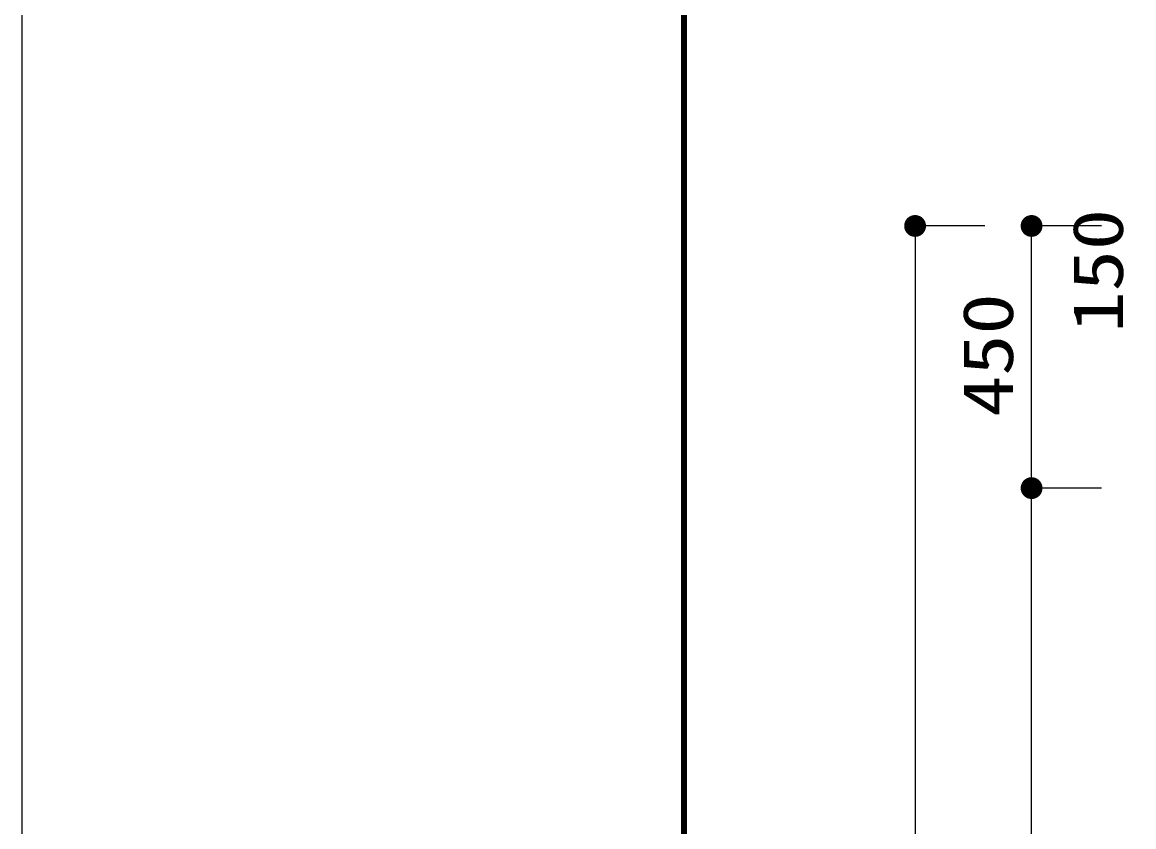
# Model space of a CAD drawing. Units: millimetres, scale not verified. Extents: x -24131 to 8910, y -6308 to 6308.
# Drawn here: x -8910 to -7002, y 994 to 2375 of the extents above; entities that cross this region are included whole.
import ezdxf
from ezdxf.enums import TextEntityAlignment as Align

# ---------------------------------------------------------------- set-up
doc = ezdxf.new("R2010")
doc.units = ezdxf.units.MM
doc.header["$LTSCALE"] = 30
for name, color, linetype, lineweight in [('1-5_00クル-フ-6寸法', 132, 'Continuous', 25), ('1-9_図面枠', 7, 'Continuous', 25), ('1-A_Axis_waku', 7, 'Continuous', 25)]:
    doc.layers.add(name, color=color, linetype=linetype, lineweight=lineweight)
doc.styles.add('ＭＳ ゴシック', font='')
doc.styles.get('ＭＳ ゴシック').set_extended_font_data('MS Gothic')

msp = doc.modelspace()

# ---------------------------------------------------------------- linework, layer by layer
at = {"layer": '1-5_00クル-フ-6寸法', "color": 4}
for p, q in [((-7257.14, 2025.61), (-7377.14, 2025.61)), ((-7377.14, 2025.61), (-7377.14, -374.39)), ((-7057.14, 2025.61), (-7177.14, 2025.61)), ((-7177.14, 1575.61), (-7177.14, 2025.61)), ((-7057.14, 1575.61), (-7177.14, 1575.61)), ((-7177.14, 75.61), (-7177.14, 1575.61)), ((-7057.14, 1575.61), (-7177.14, 1575.61))]:
    msp.add_line(p, q, dxfattribs=at)
at = {"layer": '1-5_00クル-フ-6寸法'}
for points in [[(-7377.14, 2025.61), (-7388.16, 2040.78), (-7386.17, 2042.04)], [(-7377.14, 2025.61), (-7386.17, 2042.04), (-7384.04, 2043.04)], [(-7377.14, 2025.61), (-7384.04, 2043.04), (-7381.8, 2043.77)], [(-7377.14, 2025.61), (-7381.8, 2043.77), (-7379.49, 2044.21)], [(-7377.14, 2025.61), (-7379.49, 2044.21), (-7377.14, 2044.36)], [(-7377.14, 2025.61), (-7377.14, 2044.36), (-7374.79, 2044.21)], [(-7377.14, 2025.61), (-7374.79, 2044.21), (-7372.48, 2043.77)], [(-7377.14, 2025.61), (-7372.48, 2043.77), (-7370.24, 2043.04)], [(-7377.14, 2025.61), (-7370.24, 2043.04), (-7368.11, 2042.04)], [(-7377.14, 2025.61), (-7368.11, 2042.04), (-7366.12, 2040.78)], [(-7177.14, 2025.61), (-7188.16, 2040.78), (-7186.17, 2042.04)], [(-7177.14, 2025.61), (-7186.17, 2042.04), (-7184.04, 2043.04)], [(-7177.14, 2025.61), (-7184.04, 2043.04), (-7181.8, 2043.77)], [(-7177.14, 2025.61), (-7181.8, 2043.77), (-7179.49, 2044.21)], [(-7177.14, 2025.61), (-7179.49, 2044.21), (-7177.14, 2044.36)], [(-7177.14, 2025.61), (-7177.14, 2044.36), (-7174.79, 2044.21)], [(-7177.14, 2025.61), (-7174.79, 2044.21), (-7172.48, 2043.77)], [(-7177.14, 2025.61), (-7172.48, 2043.77), (-7170.24, 2043.04)], [(-7177.14, 2025.61), (-7170.24, 2043.04), (-7168.11, 2042.04)], [(-7177.14, 2025.61), (-7168.11, 2042.04), (-7166.12, 2040.78)], [(-7377.14, 2025.61), (-7395.85, 2026.79), (-7395.56, 2029.12)], [(-7377.14, 2025.61), (-7395.85, 2024.43), (-7395.85, 2026.79)], [(-7377.14, 2025.61), (-7395.56, 2022.1), (-7395.85, 2024.43)], [(-7377.14, 2025.61), (-7395.56, 2029.12), (-7394.97, 2031.4)], [(-7377.14, 2025.61), (-7394.97, 2019.82), (-7395.56, 2022.1)], [(-7377.14, 2025.61), (-7394.97, 2031.4), (-7394.11, 2033.59)], [(-7377.14, 2025.61), (-7394.11, 2017.63), (-7394.97, 2019.82)], [(-7377.14, 2025.61), (-7394.11, 2033.59), (-7392.97, 2035.66)], [(-7377.14, 2025.61), (-7392.97, 2015.56), (-7394.11, 2017.63)], [(-7377.14, 2025.61), (-7392.97, 2035.66), (-7391.59, 2037.56)], [(-7377.14, 2025.61), (-7391.59, 2013.66), (-7392.97, 2015.56)], [(-7377.14, 2025.61), (-7391.59, 2037.56), (-7389.98, 2039.28)], [(-7377.14, 2025.61), (-7389.98, 2011.94), (-7391.59, 2013.66)], [(-7377.14, 2025.61), (-7389.98, 2039.28), (-7388.16, 2040.78)], [(-7377.14, 2025.61), (-7388.16, 2010.44), (-7389.98, 2011.94)], [(-7377.14, 2025.61), (-7386.17, 2009.18), (-7388.16, 2010.44)], [(-7377.14, 2025.61), (-7384.04, 2008.18), (-7386.17, 2009.18)], [(-7377.14, 2025.61), (-7381.8, 2007.45), (-7384.04, 2008.18)], [(-7377.14, 2025.61), (-7379.49, 2007.01), (-7381.8, 2007.45)], [(-7377.14, 2025.61), (-7377.14, 2006.86), (-7379.49, 2007.01)], [(-7377.14, 2025.61), (-7366.12, 2040.78), (-7364.31, 2039.28)], [(-7377.14, 2025.61), (-7364.31, 2039.28), (-7362.69, 2037.56)], [(-7377.14, 2025.61), (-7362.69, 2037.56), (-7361.31, 2035.66)], [(-7377.14, 2025.61), (-7361.31, 2035.66), (-7360.18, 2033.59)], [(-7377.14, 2025.61), (-7360.18, 2033.59), (-7359.31, 2031.4)], [(-7377.14, 2025.61), (-7359.31, 2031.4), (-7358.72, 2029.12)], [(-7377.14, 2025.61), (-7358.72, 2029.12), (-7358.43, 2026.79)], [(-7377.14, 2025.61), (-7358.43, 2026.79), (-7358.43, 2024.43)], [(-7377.14, 2025.61), (-7374.79, 2007.01), (-7377.14, 2006.86)], [(-7377.14, 2025.61), (-7372.48, 2007.45), (-7374.79, 2007.01)], [(-7377.14, 2025.61), (-7370.24, 2008.18), (-7372.48, 2007.45)], [(-7377.14, 2025.61), (-7368.11, 2009.18), (-7370.24, 2008.18)], [(-7377.14, 2025.61), (-7366.12, 2010.44), (-7368.11, 2009.18)], [(-7377.14, 2025.61), (-7364.31, 2011.94), (-7366.12, 2010.44)], [(-7377.14, 2025.61), (-7362.69, 2013.66), (-7364.31, 2011.94)], [(-7377.14, 2025.61), (-7361.31, 2015.56), (-7362.69, 2013.66)], [(-7377.14, 2025.61), (-7360.18, 2017.63), (-7361.31, 2015.56)], [(-7377.14, 2025.61), (-7359.31, 2019.82), (-7360.18, 2017.63)], [(-7377.14, 2025.61), (-7358.72, 2022.1), (-7359.31, 2019.82)], [(-7377.14, 2025.61), (-7358.43, 2024.43), (-7358.72, 2022.1)], [(-7177.14, 2025.61), (-7195.85, 2026.79), (-7195.56, 2029.12)], [(-7177.14, 2025.61), (-7195.85, 2024.43), (-7195.85, 2026.79)], [(-7177.14, 2025.61), (-7195.56, 2022.1), (-7195.85, 2024.43)], [(-7177.14, 2025.61), (-7195.56, 2029.12), (-7194.97, 2031.4)], [(-7177.14, 2025.61), (-7194.97, 2019.82), (-7195.56, 2022.1)], [(-7177.14, 2025.61), (-7194.97, 2031.4), (-7194.11, 2033.59)], [(-7177.14, 2025.61), (-7194.11, 2017.63), (-7194.97, 2019.82)], [(-7177.14, 2025.61), (-7194.11, 2033.59), (-7192.97, 2035.66)], [(-7177.14, 2025.61), (-7192.97, 2015.56), (-7194.11, 2017.63)], [(-7177.14, 2025.61), (-7192.97, 2035.66), (-7191.59, 2037.56)], [(-7177.14, 2025.61), (-7191.59, 2013.66), (-7192.97, 2015.56)], [(-7177.14, 2025.61), (-7191.59, 2037.56), (-7189.98, 2039.28)], [(-7177.14, 2025.61), (-7189.98, 2011.94), (-7191.59, 2013.66)], [(-7177.14, 2025.61), (-7189.98, 2039.28), (-7188.16, 2040.78)], [(-7177.14, 2025.61), (-7188.16, 2010.44), (-7189.98, 2011.94)], [(-7177.14, 2025.61), (-7186.17, 2009.18), (-7188.16, 2010.44)], [(-7177.14, 2025.61), (-7184.04, 2008.18), (-7186.17, 2009.18)], [(-7177.14, 2025.61), (-7181.8, 2007.45), (-7184.04, 2008.18)], [(-7177.14, 2025.61), (-7179.49, 2007.01), (-7181.8, 2007.45)], [(-7177.14, 2025.61), (-7177.14, 2006.86), (-7179.49, 2007.01)], [(-7177.14, 2025.61), (-7166.12, 2040.78), (-7164.31, 2039.28)], [(-7177.14, 2025.61), (-7164.31, 2039.28), (-7162.69, 2037.56)], [(-7177.14, 2025.61), (-7162.69, 2037.56), (-7161.31, 2035.66)], [(-7177.14, 2025.61), (-7161.31, 2035.66), (-7160.18, 2033.59)], [(-7177.14, 2025.61), (-7160.18, 2033.59), (-7159.31, 2031.4)], [(-7177.14, 2025.61), (-7159.31, 2031.4), (-7158.72, 2029.12)], [(-7177.14, 2025.61), (-7158.72, 2029.12), (-7158.43, 2026.79)], [(-7177.14, 2025.61), (-7158.43, 2026.79), (-7158.43, 2024.43)], [(-7177.14, 2025.61), (-7174.79, 2007.01), (-7177.14, 2006.86)], [(-7177.14, 2025.61), (-7172.48, 2007.45), (-7174.79, 2007.01)], [(-7177.14, 2025.61), (-7170.24, 2008.18), (-7172.48, 2007.45)], [(-7177.14, 2025.61), (-7168.11, 2009.18), (-7170.24, 2008.18)], [(-7177.14, 2025.61), (-7166.12, 2010.44), (-7168.11, 2009.18)], [(-7177.14, 2025.61), (-7164.31, 2011.94), (-7166.12, 2010.44)], [(-7177.14, 2025.61), (-7162.69, 2013.66), (-7164.31, 2011.94)], [(-7177.14, 2025.61), (-7161.31, 2015.56), (-7162.69, 2013.66)], [(-7177.14, 2025.61), (-7160.18, 2017.63), (-7161.31, 2015.56)], [(-7177.14, 2025.61), (-7159.31, 2019.82), (-7160.18, 2017.63)], [(-7177.14, 2025.61), (-7158.72, 2022.1), (-7159.31, 2019.82)], [(-7177.14, 2025.61), (-7158.43, 2024.43), (-7158.72, 2022.1)], [(-7177.14, 1575.61), (-7194.11, 1583.59), (-7192.97, 1585.65)], [(-7177.14, 1575.61), (-7194.11, 1583.59), (-7192.97, 1585.65)], [(-7177.14, 1575.61), (-7192.97, 1585.65), (-7191.59, 1587.56)], [(-7177.14, 1575.61), (-7192.97, 1585.65), (-7191.59, 1587.56)], [(-7177.14, 1575.61), (-7191.59, 1587.56), (-7189.98, 1589.28)], [(-7177.14, 1575.61), (-7191.59, 1587.56), (-7189.98, 1589.28)], [(-7177.14, 1575.61), (-7189.98, 1589.28), (-7188.16, 1590.78)], [(-7177.14, 1575.61), (-7189.98, 1589.28), (-7188.16, 1590.78)], [(-7177.14, 1575.61), (-7188.16, 1590.78), (-7186.17, 1592.04)], [(-7177.14, 1575.61), (-7188.16, 1590.78), (-7186.17, 1592.04)], [(-7177.14, 1575.61), (-7186.17, 1592.04), (-7184.04, 1593.04)], [(-7177.14, 1575.61), (-7186.17, 1592.04), (-7184.04, 1593.04)], [(-7177.14, 1575.61), (-7184.04, 1593.04), (-7181.8, 1593.77)], [(-7177.14, 1575.61), (-7184.04, 1593.04), (-7181.8, 1593.77)], [(-7177.14, 1575.61), (-7181.8, 1593.77), (-7179.49, 1594.21)], [(-7177.14, 1575.61), (-7181.8, 1593.77), (-7179.49, 1594.21)], [(-7177.14, 1575.61), (-7179.49, 1594.21), (-7177.14, 1594.36)], [(-7177.14, 1575.61), (-7179.49, 1594.21), (-7177.14, 1594.36)], [(-7177.14, 1575.61), (-7177.14, 1594.36), (-7174.79, 1594.21)], [(-7177.14, 1575.61), (-7177.14, 1594.36), (-7174.79, 1594.21)], [(-7177.14, 1575.61), (-7174.79, 1594.21), (-7172.48, 1593.77)], [(-7177.14, 1575.61), (-7174.79, 1594.21), (-7172.48, 1593.77)], [(-7177.14, 1575.61), (-7172.48, 1593.77), (-7170.24, 1593.04)], [(-7177.14, 1575.61), (-7172.48, 1593.77), (-7170.24, 1593.04)], [(-7177.14, 1575.61), (-7170.24, 1593.04), (-7168.11, 1592.04)], [(-7177.14, 1575.61), (-7170.24, 1593.04), (-7168.11, 1592.04)], [(-7177.14, 1575.61), (-7168.11, 1592.04), (-7166.12, 1590.78)], [(-7177.14, 1575.61), (-7168.11, 1592.04), (-7166.12, 1590.78)], [(-7177.14, 1575.61), (-7166.12, 1590.78), (-7164.31, 1589.28)], [(-7177.14, 1575.61), (-7166.12, 1590.78), (-7164.31, 1589.28)], [(-7177.14, 1575.61), (-7164.31, 1589.28), (-7162.69, 1587.56)], [(-7177.14, 1575.61), (-7164.31, 1589.28), (-7162.69, 1587.56)], [(-7177.14, 1575.61), (-7162.69, 1587.56), (-7161.31, 1585.65)], [(-7177.14, 1575.61), (-7162.69, 1587.56), (-7161.31, 1585.65)], [(-7177.14, 1575.61), (-7161.31, 1585.65), (-7160.18, 1583.59)], [(-7177.14, 1575.61), (-7161.31, 1585.65), (-7160.18, 1583.59)], [(-7177.14, 1575.61), (-7195.85, 1576.78), (-7195.56, 1579.12)], [(-7177.14, 1575.61), (-7195.85, 1576.78), (-7195.56, 1579.12)], [(-7177.14, 1575.61), (-7195.85, 1574.43), (-7195.85, 1576.78)], [(-7177.14, 1575.61), (-7195.85, 1574.43), (-7195.85, 1576.78)], [(-7177.14, 1575.61), (-7195.56, 1572.09), (-7195.85, 1574.43)], [(-7177.14, 1575.61), (-7195.56, 1572.09), (-7195.85, 1574.43)], [(-7177.14, 1575.61), (-7195.56, 1579.12), (-7194.97, 1581.4)], [(-7177.14, 1575.61), (-7195.56, 1579.12), (-7194.97, 1581.4)], [(-7177.14, 1575.61), (-7194.97, 1569.81), (-7195.56, 1572.09)], [(-7177.14, 1575.61), (-7194.97, 1569.81), (-7195.56, 1572.09)], [(-7177.14, 1575.61), (-7194.97, 1581.4), (-7194.11, 1583.59)], [(-7177.14, 1575.61), (-7194.97, 1581.4), (-7194.11, 1583.59)], [(-7177.14, 1575.61), (-7194.11, 1567.62), (-7194.97, 1569.81)], [(-7177.14, 1575.61), (-7194.11, 1567.62), (-7194.97, 1569.81)], [(-7177.14, 1575.61), (-7192.97, 1565.56), (-7194.11, 1567.62)], [(-7177.14, 1575.61), (-7192.97, 1565.56), (-7194.11, 1567.62)], [(-7177.14, 1575.61), (-7191.59, 1563.66), (-7192.97, 1565.56)], [(-7177.14, 1575.61), (-7191.59, 1563.66), (-7192.97, 1565.56)], [(-7177.14, 1575.61), (-7189.98, 1561.94), (-7191.59, 1563.66)], [(-7177.14, 1575.61), (-7189.98, 1561.94), (-7191.59, 1563.66)], [(-7177.14, 1575.61), (-7188.16, 1560.44), (-7189.98, 1561.94)], [(-7177.14, 1575.61), (-7188.16, 1560.44), (-7189.98, 1561.94)], [(-7177.14, 1575.61), (-7186.17, 1559.18), (-7188.16, 1560.44)], [(-7177.14, 1575.61), (-7186.17, 1559.18), (-7188.16, 1560.44)], [(-7177.14, 1575.61), (-7184.04, 1558.17), (-7186.17, 1559.18)], [(-7177.14, 1575.61), (-7184.04, 1558.17), (-7186.17, 1559.18)], [(-7177.14, 1575.61), (-7181.8, 1557.45), (-7184.04, 1558.17)], [(-7177.14, 1575.61), (-7181.8, 1557.45), (-7184.04, 1558.17)], [(-7177.14, 1575.61), (-7179.49, 1557.01), (-7181.8, 1557.45)], [(-7177.14, 1575.61), (-7179.49, 1557.01), (-7181.8, 1557.45)], [(-7177.14, 1575.61), (-7177.14, 1556.86), (-7179.49, 1557.01)], [(-7177.14, 1575.61), (-7177.14, 1556.86), (-7179.49, 1557.01)], [(-7177.14, 1575.61), (-7160.18, 1583.59), (-7159.31, 1581.4)], [(-7177.14, 1575.61), (-7160.18, 1583.59), (-7159.31, 1581.4)], [(-7177.14, 1575.61), (-7159.31, 1581.4), (-7158.72, 1579.12)], [(-7177.14, 1575.61), (-7159.31, 1581.4), (-7158.72, 1579.12)], [(-7177.14, 1575.61), (-7158.72, 1579.12), (-7158.43, 1576.78)], [(-7177.14, 1575.61), (-7158.72, 1579.12), (-7158.43, 1576.78)], [(-7177.14, 1575.61), (-7158.43, 1576.78), (-7158.43, 1574.43)], [(-7177.14, 1575.61), (-7158.43, 1576.78), (-7158.43, 1574.43)], [(-7177.14, 1575.61), (-7174.79, 1557.01), (-7177.14, 1556.86)], [(-7177.14, 1575.61), (-7172.48, 1557.45), (-7174.79, 1557.01)], [(-7177.14, 1575.61), (-7170.24, 1558.17), (-7172.48, 1557.45)], [(-7177.14, 1575.61), (-7168.11, 1559.18), (-7170.24, 1558.17)], [(-7177.14, 1575.61), (-7166.12, 1560.44), (-7168.11, 1559.18)], [(-7177.14, 1575.61), (-7164.31, 1561.94), (-7166.12, 1560.44)], [(-7177.14, 1575.61), (-7162.69, 1563.66), (-7164.31, 1561.94)], [(-7177.14, 1575.61), (-7161.31, 1565.56), (-7162.69, 1563.66)], [(-7177.14, 1575.61), (-7160.18, 1567.62), (-7161.31, 1565.56)], [(-7177.14, 1575.61), (-7159.31, 1569.81), (-7160.18, 1567.62)], [(-7177.14, 1575.61), (-7158.72, 1572.09), (-7159.31, 1569.81)], [(-7177.14, 1575.61), (-7158.43, 1574.43), (-7158.72, 1572.09)], [(-7177.14, 1575.61), (-7174.79, 1557.01), (-7177.14, 1556.86)], [(-7177.14, 1575.61), (-7172.48, 1557.45), (-7174.79, 1557.01)], [(-7177.14, 1575.61), (-7170.24, 1558.17), (-7172.48, 1557.45)], [(-7177.14, 1575.61), (-7168.11, 1559.18), (-7170.24, 1558.17)], [(-7177.14, 1575.61), (-7166.12, 1560.44), (-7168.11, 1559.18)], [(-7177.14, 1575.61), (-7164.31, 1561.94), (-7166.12, 1560.44)], [(-7177.14, 1575.61), (-7162.69, 1563.66), (-7164.31, 1561.94)], [(-7177.14, 1575.61), (-7161.31, 1565.56), (-7162.69, 1563.66)], [(-7177.14, 1575.61), (-7160.18, 1567.62), (-7161.31, 1565.56)], [(-7177.14, 1575.61), (-7159.31, 1569.81), (-7160.18, 1567.62)], [(-7177.14, 1575.61), (-7158.72, 1572.09), (-7159.31, 1569.81)], [(-7177.14, 1575.61), (-7158.43, 1574.43), (-7158.72, 1572.09)]]:
    msp.add_solid(points, dxfattribs=at)
at = {"layer": '1-9_図面枠'}
msp.add_lwpolyline([(-8910, -6307.5), (-8910, 6307.5), (8910, 6307.5), (8910, -6307.5)], close=True, dxfattribs=at)
at = {"layer": '1-A_Axis_waku'}
for p, q in [((-7778.4, 5769.9), (-7778.4, -5814.9)), ((-7777.8, 5769.3), (-7777.8, -5814.3)), ((-7777.2, 5768.7), (-7777.2, -5813.7)), ((-7776.6, 5768.1), (-7776.6, -5813.1)), ((-7776, 5767.5), (-7776, -5812.5)), ((-7775.4, 5766.9), (-7775.4, -5811.9)), ((-7774.8, 5766.3), (-7774.8, -5811.3)), ((-7774.2, 5765.7), (-7774.2, -5810.7)), ((-7773.6, 5765.1), (-7773.6, -5810.1)), ((-7773, 5764.5), (-7773, -5809.5)), ((-7772.4, 5763.9), (-7772.4, -5808.9)), ((-7771.8, 5763.3), (-7771.8, -5808.3)), ((-7771.2, 5762.7), (-7771.2, -5807.7)), ((-7770.6, 5762.1), (-7770.6, -5807.1)), ((-7770, 5761.5), (-7770, -5806.5))]:
    msp.add_line(p, q, dxfattribs=at)

# ---------------------------------------------------------------- texts
at = {"layer": '1-5_00クル-フ-6寸法', "color": 3, "style": 'ＭＳ ゴシック', "width": 1.2}
for s, p in [('150', (-6994.24, 1842.61)), ('450', (-7182.99, 1697.75))]:
    msp.add_text(s, height=86.66, rotation=90, dxfattribs=at).set_placement(p, align=Align.BOTTOM_LEFT)

doc.saveas('drawing.dxf')
